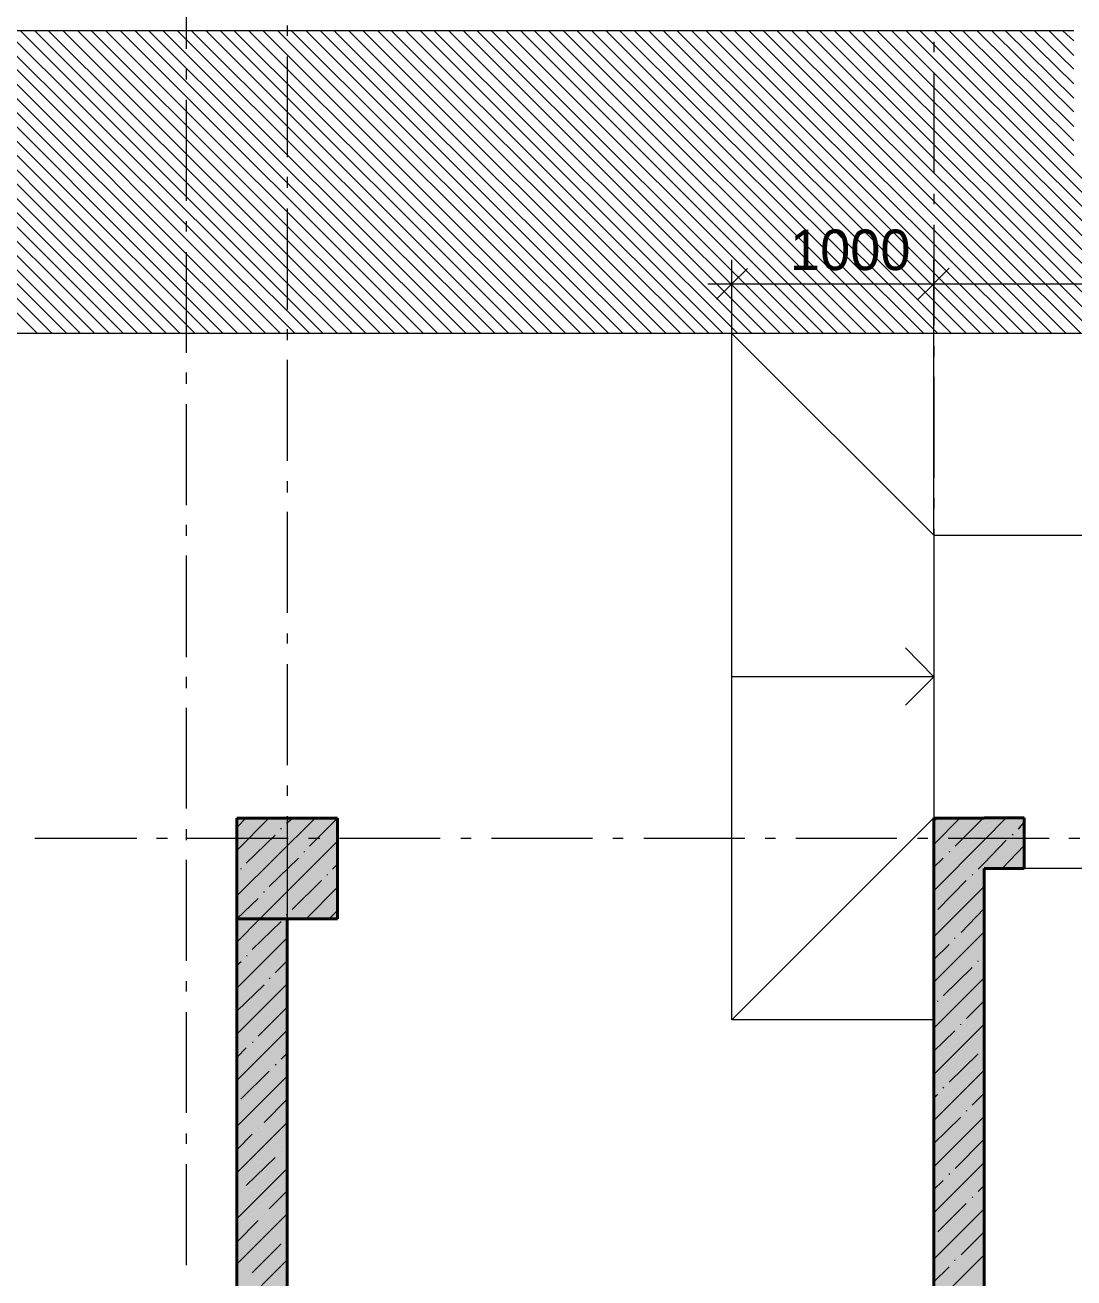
# Model space of a CAD drawing. Header units: millimetres. Extents: x -401725 to 250493, y 305116 to 802890.
# Drawn here: x -375108.241 to -375106.196, y 508978.104 to 508980.546 of the extents above; entities that cross this region are included whole.
import ezdxf

# ---------------------------------------------------------------- set-up
doc = ezdxf.new("R2010")
doc.units = ezdxf.units.MM
doc.layers.add('PDF _Геометрия', color=7, linetype='Continuous', true_color=0x1d1d1d)
doc.layers.add('PDF _Сплошная заливка', color=7, linetype='Continuous', true_color=0xffffff)
doc.layers.add('PDF _Текст', color=7, linetype='Continuous')

msp = doc.modelspace()

# ---------------------------------------------------------------- hatches: boundary and pattern name
at = {"layer": 'PDF _Сплошная заливка', "transparency": 33554559}
h = msp.add_hatch(color=256, dxfattribs=at)
h.paths.add_polyline_path([(-375106.2943, 508978.9026), (-375106.2943, 508979.0005), (-375106.3715, 508979.0005), (-375106.3715, 508978.9026)])
h.paths.add_polyline_path([(-375105.566, 508978.9026), (-375105.566, 508979.0005), (-375105.7227, 508979.0005), (-375105.7227, 508978.9026)])

# ---------------------------------------------------------------- linework, layer by layer
at = {"layer": 'PDF _Геометрия', "color": 7, "lineweight": 9}
for points in [[(-375107.9264, 508980.6971), (-375107.9264, 508980.5004)], [(-375106.1964, 508980.5355), (-375116.2149, 508980.5355)], [(-375107.7297, 508980.5454), (-375107.7297, 508980.5254)], [(-375106.4697, 508980.5138), (-375106.4697, 508980.4938)], [(-375107.7297, 508980.4854), (-375107.7297, 508980.2888)], [(-375107.9264, 508980.4604), (-375107.9264, 508980.4404)], [(-375106.4697, 508980.4538), (-375106.4697, 508980.2571)], [(-375107.9264, 508980.4004), (-375107.9264, 508980.2038)], [(-375107.7297, 508980.2504), (-375107.7297, 508980.2288)], [(-375106.4697, 508980.2171), (-375106.4697, 508980.1971)], [(-375107.7297, 508980.1888), (-375107.7297, 508979.9921)], [(-375107.9264, 508980.1638), (-375107.9264, 508980.1438)], [(-375106.4697, 508980.1571), (-375106.4697, 508979.9604)], [(-375107.9264, 508980.1038), (-375107.9264, 508979.9071)], [(-375106.8631, 508979.9455), (-375106.8631, 508980.0421), (-375106.8631, 508980.0888)], [(-375106.4697, 508979.5521), (-375106.4697, 508980.0421), (-375106.4697, 508980.0888)], [(-375106.9097, 508980.0421), (-375106.4697, 508980.0421)], [(-375106.4697, 508980.0422), (-375105.4648, 508980.0422)], [(-375117.8881, 508979.9455), (-375105.0721, 508979.9455)], [(-375107.7297, 508979.9538), (-375107.7297, 508979.9321)], [(-375106.8632, 508979.9455), (-375105.0715, 508979.9455)], [(-375106.8631, 508978.6071), (-375106.8631, 508979.9455)], [(-375106.8631, 508979.9454), (-375106.4697, 508979.5521)], [(-375106.4697, 508979.9204), (-375106.4697, 508979.9005)], [(-375107.7297, 508979.8938), (-375107.7297, 508979.6971)], [(-375107.9264, 508979.8688), (-375107.9264, 508979.8471)], [(-375106.4697, 508979.8604), (-375106.4697, 508979.6638)], [(-375107.9264, 508979.8071), (-375107.9264, 508979.6105)], [(-375107.7297, 508979.6571), (-375107.7297, 508979.6354)], [(-375106.4697, 508979.6238), (-375106.4697, 508979.6038)], [(-375107.7297, 508979.5971), (-375107.7297, 508979.4004)], [(-375107.9264, 508979.5721), (-375107.9264, 508979.5505)], [(-375106.4697, 508979.5638), (-375106.4697, 508979.3671)], [(-375106.4697, 508979.5521), (-375106.4697, 508979.0005), (-375106.4697, 508978.6071)], [(-375106.4697, 508979.5521), (-375105.4648, 508979.5521)], [(-375107.9264, 508979.5121), (-375107.9264, 508979.3138)], [(-375107.7297, 508979.3604), (-375107.7297, 508979.3404)], [(-375106.5248, 508979.3321), (-375106.4697, 508979.2754), (-375106.8631, 508979.2754)], [(-375106.4697, 508979.3288), (-375106.4697, 508979.3071)], [(-375107.7297, 508979.3005), (-375107.7297, 508979.1038)], [(-375107.9264, 508979.2755), (-375107.9264, 508979.2538)], [(-375106.4697, 508979.2754), (-375106.5248, 508979.2204)], [(-375106.4697, 508979.2671), (-375106.4697, 508979.0704)], [(-375107.9264, 508979.2155), (-375107.9264, 508979.0188)], [(-375107.7297, 508979.0638), (-375107.7297, 508979.0438)], [(-375106.4697, 508979.0321), (-375106.4697, 508979.0104)], [(-375107.7297, 508979.0038), (-375107.7297, 508978.8071)], [(-375106.8631, 508978.6071), (-375106.4697, 508979.0005)], [(-375106.2931, 508979.0005), (-375106.4697, 508979.0005)], [(-375106.2931, 508978.9022), (-375106.2931, 508979.0005)], [(-375108.0231, 508978.9605), (-375108.2214, 508978.9605)], [(-375107.9631, 508978.9604), (-375107.9848, 508978.9604)], [(-375107.9264, 508978.9788), (-375107.9264, 508978.9571)], [(-375107.7281, 508978.9605), (-375107.9247, 508978.9605)], [(-375107.6664, 508978.9605), (-375107.688, 508978.9605)], [(-375107.4314, 508978.9605), (-375107.6281, 508978.9605)], [(-375107.3714, 508978.9604), (-375107.3914, 508978.9604)], [(-375107.1348, 508978.9605), (-375107.3314, 508978.9605)], [(-375107.0747, 508978.9605), (-375107.0948, 508978.9605)], [(-375106.8381, 508978.9605), (-375107.0347, 508978.9605)], [(-375106.7781, 508978.9604), (-375106.7981, 508978.9604)], [(-375106.5414, 508978.9605), (-375106.7381, 508978.9605)], [(-375106.4814, 508978.9605), (-375106.5015, 508978.9605)], [(-375106.4697, 508978.9721), (-375106.4697, 508978.7754)], [(-375106.2448, 508978.9605), (-375106.4415, 508978.9605)], [(-375106.1847, 508978.9604), (-375106.2063, 508978.9604)], [(-375107.9264, 508978.9188), (-375107.9264, 508978.7221)], [(-375105.5648, 508978.9021), (-375106.3716, 508978.9021)], [(-375106.3714, 508978.9021), (-375106.3714, 508977.9255)], [(-375105.7213, 508978.9021), (-375106.293, 508978.9021)], [(-375107.7297, 508978.7671), (-375107.7297, 508978.7471)], [(-375106.4697, 508978.7354), (-375106.4697, 508978.7138)], [(-375107.7297, 508978.7071), (-375107.7297, 508978.5104)], [(-375107.9264, 508978.6821), (-375107.9264, 508978.6621)], [(-375106.4697, 508978.6754), (-375106.4697, 508978.4788)], [(-375107.9264, 508978.6221), (-375107.9264, 508978.4255)], [(-375106.4697, 508978.6071), (-375106.8631, 508978.6071)], [(-375107.7297, 508978.4704), (-375107.7297, 508978.4504)], [(-375106.4697, 508978.4388), (-375106.4697, 508978.4188)], [(-375107.7297, 508978.4104), (-375107.7297, 508978.2138)], [(-375107.9264, 508978.3854), (-375107.9264, 508978.3655)], [(-375106.4697, 508978.3788), (-375106.4697, 508978.1821)], [(-375107.9264, 508978.3254), (-375107.9264, 508978.1288)], [(-375107.7297, 508978.1754), (-375107.7297, 508978.1538)], [(-375106.4697, 508978.1421), (-375106.4697, 508978.1221)], [(-375107.7297, 508978.1138), (-375107.7297, 508977.9171)]]:
    msp.add_lwpolyline(points, dxfattribs=at)
at = {"layer": 'PDF _Геометрия', "color": 9, "lineweight": 9, "true_color": 0xc3c3c3}
for points in [[(-375108.2163, 508979.9454), (-375108.8062, 508980.5354)], [(-375108.188, 508979.9454), (-375108.778, 508980.5354)], [(-375108.1598, 508979.9455), (-375108.7514, 508980.5354)], [(-375108.1331, 508979.9455), (-375108.7232, 508980.5355)], [(-375108.1046, 508979.9454), (-375108.6945, 508980.5354)], [(-375108.0764, 508979.9454), (-375108.668, 508980.5355)], [(-375108.0497, 508979.9455), (-375108.6397, 508980.5354)], [(-375108.0215, 508979.9455), (-375108.6114, 508980.5355)], [(-375107.993, 508979.9454), (-375108.5847, 508980.5354)], [(-375107.9647, 508979.9454), (-375108.5563, 508980.5354)], [(-375107.9381, 508979.9454), (-375108.5281, 508980.5355)], [(-375107.9098, 508979.9455), (-375108.4999, 508980.5355)], [(-375107.8813, 508979.9454), (-375108.473, 508980.5354)], [(-375107.8547, 508979.9454), (-375108.4446, 508980.5354)], [(-375107.8264, 508979.9455), (-375108.4164, 508980.5355)], [(-375107.7982, 508979.9455), (-375108.3898, 508980.5355)], [(-375107.7713, 508979.9454), (-375108.3613, 508980.5354)], [(-375107.743, 508979.9454), (-375108.3329, 508980.5354)], [(-375107.7148, 508979.9455), (-375108.3065, 508980.5354)], [(-375107.6865, 508979.9455), (-375108.2781, 508980.5355)], [(-375107.6596, 508979.9454), (-375108.2496, 508980.5354)], [(-375107.6314, 508979.9454), (-375108.2214, 508980.5354)], [(-375107.6031, 508979.9455), (-375108.1948, 508980.5355)], [(-375107.5765, 508979.9455), (-375108.1665, 508980.5355)], [(-375107.548, 508979.9454), (-375108.1379, 508980.5354)], [(-375107.5197, 508979.9454), (-375108.1113, 508980.5355)], [(-375107.4931, 508979.9455), (-375108.083, 508980.5354)], [(-375107.4648, 508979.9455), (-375108.0549, 508980.5355)], [(-375107.4363, 508979.9454), (-375108.0263, 508980.5354)], [(-375107.4081, 508979.9455), (-375107.9997, 508980.5354)], [(-375107.3814, 508979.9455), (-375107.9715, 508980.5355)], [(-375107.3532, 508979.9455), (-375107.9433, 508980.5355)], [(-375107.3247, 508979.9454), (-375107.9164, 508980.5354)], [(-375107.298, 508979.9454), (-375107.8879, 508980.5354)], [(-375107.2698, 508979.9455), (-375107.8597, 508980.5355)], [(-375107.2415, 508979.9455), (-375107.8331, 508980.5355)], [(-375107.213, 508979.9454), (-375107.8046, 508980.5355)], [(-375107.1864, 508979.9454), (-375107.7763, 508980.5354)], [(-375107.1581, 508979.9455), (-375107.7481, 508980.5354)], [(-375107.1296, 508979.9454), (-375107.7213, 508980.5354)], [(-375107.103, 508979.9454), (-375107.6929, 508980.5354)], [(-375107.0747, 508979.9454), (-375107.6648, 508980.5355)], [(-375107.0465, 508979.9455), (-375107.6381, 508980.5355)], [(-375107.0198, 508979.9455), (-375107.6098, 508980.5355)], [(-375106.9913, 508979.9454), (-375107.5814, 508980.5354)], [(-375106.9631, 508979.9455), (-375107.5531, 508980.5354)], [(-375106.9348, 508979.9455), (-375107.5265, 508980.5355)], [(-375106.9082, 508979.9455), (-375107.4982, 508980.5355)], [(-375106.8797, 508979.9454), (-375107.4697, 508980.5354)], [(-375106.8514, 508979.9454), (-375107.4431, 508980.5354)], [(-375106.8248, 508979.9455), (-375107.4148, 508980.5355)], [(-375106.7963, 508979.9454), (-375107.3863, 508980.5354)], [(-375106.768, 508979.9454), (-375107.3597, 508980.5354)], [(-375106.7414, 508979.9455), (-375107.3314, 508980.5354)], [(-375106.7131, 508979.9455), (-375107.3031, 508980.5354)], [(-375106.6846, 508979.9454), (-375107.2746, 508980.5354)], [(-375106.6564, 508979.9454), (-375107.248, 508980.5355)], [(-375106.6297, 508979.9454), (-375107.2197, 508980.5354)], [(-375106.6015, 508979.9455), (-375107.1915, 508980.5355)], [(-375106.5729, 508979.9454), (-375107.1646, 508980.5354)], [(-375106.5463, 508979.9454), (-375107.1363, 508980.5355)], [(-375106.5181, 508979.9455), (-375107.108, 508980.5355)], [(-375106.4898, 508979.9455), (-375107.0814, 508980.5355)], [(-375106.4613, 508979.9454), (-375107.0529, 508980.5354)], [(-375106.4347, 508979.9454), (-375107.0247, 508980.5354)], [(-375106.4064, 508979.9455), (-375106.9965, 508980.5355)], [(-375106.3782, 508979.9455), (-375106.9699, 508980.5355)], [(-375106.3513, 508979.9454), (-375106.9413, 508980.5354)], [(-375106.323, 508979.9454), (-375106.913, 508980.5354)], [(-375106.2948, 508979.9455), (-375106.8864, 508980.5354)], [(-375106.2681, 508979.9455), (-375106.8581, 508980.5355)], [(-375106.2396, 508979.9454), (-375106.8295, 508980.5354)], [(-375106.2114, 508979.9454), (-375106.8015, 508980.5355)], [(-375106.1831, 508979.9455), (-375106.7749, 508980.5355)], [(-375106.1565, 508979.9455), (-375106.7465, 508980.5355)], [(-375106.128, 508979.9454), (-375106.718, 508980.5354)], [(-375106.0997, 508979.9454), (-375106.6914, 508980.5354)], [(-375106.0731, 508979.9455), (-375106.663, 508980.5355)], [(-375106.0448, 508979.9455), (-375106.6348, 508980.5355)], [(-375106.0163, 508979.9454), (-375106.6079, 508980.5354)], [(-375105.9897, 508979.9454), (-375106.5797, 508980.5355)], [(-375105.9614, 508979.9455), (-375106.5514, 508980.5355)], [(-375105.9332, 508979.9455), (-375106.5231, 508980.5355)], [(-375105.9046, 508979.9454), (-375106.4963, 508980.5354)], [(-375105.878, 508979.9454), (-375106.4681, 508980.5354)], [(-375106.1964, 508980.2921), (-375106.4398, 508980.5355)], [(-375106.1964, 508980.3205), (-375106.4132, 508980.5355)], [(-375106.1964, 508980.3488), (-375106.3848, 508980.5355)], [(-375106.1964, 508980.3771), (-375106.3565, 508980.5355)], [(-375106.1964, 508980.4038), (-375106.3298, 508980.5355)], [(-375106.1964, 508980.4321), (-375106.3015, 508980.5355)], [(-375106.1964, 508980.4605), (-375106.2732, 508980.5355)], [(-375106.1964, 508980.4871), (-375106.2448, 508980.5355)], [(-375106.1964, 508980.5155), (-375106.218, 508980.5355)]]:
    msp.add_lwpolyline(points, dxfattribs=at)
at = {"layer": 'PDF _Геометрия', "color": 7, "lineweight": 18}
for points in [[(-375106.8629, 508980.0421), (-375106.8329, 508980.0721)], [(-375106.4698, 508980.0422), (-375106.4398, 508980.0722)], [(-375106.8631, 508980.0421), (-375106.893, 508980.0121)], [(-375106.4697, 508980.0421), (-375106.4997, 508980.0121)]]:
    msp.add_lwpolyline(points, dxfattribs=at)
at = {"layer": 'PDF _Геометрия', "lineweight": 9}
for points in [[(-375107.8282, 508978.8488), (-375107.6748, 508979.0005)], [(-375107.8282, 508978.9822), (-375107.8098, 508979.0005)], [(-375107.8281, 508978.9371), (-375107.7647, 508979.0005)], [(-375107.7312, 508978.9904), (-375107.7197, 508979.0004)], [(-375107.6865, 508978.9454), (-375107.6314, 508979.0004)], [(-375106.4697, 508978.9488), (-375106.4181, 508979.0005)], [(-375106.4696, 508978.9937), (-375106.4629, 508979.0004)], [(-375106.428, 508978.9454), (-375106.373, 508979.0004)], [(-375106.3715, 508978.9572), (-375106.3282, 508979.0005)], [(-375106.3047, 508978.9788), (-375106.2931, 508978.9921)], [(-375107.8097, 508978.9121), (-375107.7531, 508978.9671)], [(-375107.7414, 508978.9788), (-375107.7414, 508978.9804)], [(-375106.3163, 508978.9671), (-375106.3146, 508978.9687)], [(-375107.783, 508978.8038), (-375107.6314, 508978.9554)], [(-375107.6963, 508978.9337), (-375107.6963, 508978.9354)], [(-375106.4697, 508978.8588), (-375106.3714, 508978.9571)], [(-375106.4396, 508978.9337), (-375106.4379, 508978.9354)], [(-375106.3715, 508978.9122), (-375106.3282, 508978.9572)], [(-375106.3365, 508978.9022), (-375106.2931, 508978.9471)], [(-375107.7647, 508978.8671), (-375107.708, 508978.9221)], [(-375106.4699, 508978.9038), (-375106.4515, 508978.9222)], [(-375106.3831, 508978.9004), (-375106.3714, 508978.9121)], [(-375107.8196, 508978.9004), (-375107.8196, 508978.9021)], [(-375107.6515, 508978.8888), (-375107.6515, 508978.8905)], [(-375107.6414, 508978.9004), (-375107.6314, 508978.9104)], [(-375106.3948, 508978.8888), (-375106.3931, 508978.8905)], [(-375107.7198, 508978.8222), (-375107.6631, 508978.8788)], [(-375107.6931, 508978.8038), (-375107.6314, 508978.8654)], [(-375106.4697, 508978.7688), (-375106.3714, 508978.8671)], [(-375106.4614, 508978.8221), (-375106.4064, 508978.8788)], [(-375107.8281, 508978.8038), (-375107.7865, 508978.8438)], [(-375107.7748, 508978.8555), (-375107.7748, 508978.8572)], [(-375107.648, 508978.8038), (-375107.6314, 508978.8204)], [(-375106.4163, 508978.7771), (-375106.3714, 508978.8238)], [(-375107.828, 508978.8038), (-375107.828, 508978.8038)], [(-375107.828, 508978.7587), (-375107.783, 508978.8037)], [(-375107.798, 508978.7438), (-375107.7414, 508978.7988)], [(-375107.7313, 508978.8104), (-375107.7297, 508978.8121)], [(-375107.8281, 508978.6688), (-375107.7297, 508978.7671)], [(-375106.4697, 508978.6805), (-375106.3714, 508978.7788)], [(-375106.4282, 508978.7655), (-375106.4282, 508978.7671)], [(-375106.4698, 508978.7238), (-375106.4398, 508978.7538)], [(-375107.828, 508978.7137), (-375107.8196, 508978.7204)], [(-375107.8095, 508978.7321), (-375107.8079, 508978.7321)], [(-375107.7531, 508978.6988), (-375107.7297, 508978.7221)], [(-375106.3831, 508978.7205), (-375106.3831, 508978.7221)], [(-375106.3731, 508978.7321), (-375106.3714, 508978.7338)], [(-375106.4514, 508978.6538), (-375106.3947, 508978.7088)], [(-375107.8282, 508978.6238), (-375107.7748, 508978.6755)], [(-375107.8281, 508978.5788), (-375107.7297, 508978.6771)], [(-375107.7647, 508978.6871), (-375107.7631, 508978.6888)], [(-375106.4697, 508978.5904), (-375106.3714, 508978.6888)], [(-375106.4613, 508978.6421), (-375106.4613, 508978.6437)], [(-375106.4064, 508978.6088), (-375106.3714, 508978.6438)], [(-375107.7864, 508978.5754), (-375107.7313, 508978.6304)], [(-375106.4697, 508978.5004), (-375106.3714, 508978.5988)], [(-375106.4165, 508978.5971), (-375106.4165, 508978.5988)], [(-375107.8281, 508978.4888), (-375107.7297, 508978.5871)], [(-375106.4699, 508978.5455), (-375106.4282, 508978.5855)], [(-375107.8282, 508978.5338), (-375107.8098, 508978.5522)], [(-375107.7979, 508978.5637), (-375107.7963, 508978.5637)], [(-375106.3731, 508978.5521), (-375106.3714, 508978.5538)], [(-375107.753, 508978.5188), (-375107.7514, 508978.5205)], [(-375107.7413, 508978.5304), (-375107.7297, 508978.5421)], [(-375106.4398, 508978.4854), (-375106.3831, 508978.5404)], [(-375107.8281, 508978.3988), (-375107.7297, 508978.4971)], [(-375107.8198, 508978.4521), (-375107.7648, 508978.5071)], [(-375106.4697, 508978.4104), (-375106.3714, 508978.5088)], [(-375106.4513, 508978.4737), (-375106.4496, 508978.4754)], [(-375107.7746, 508978.4071), (-375107.7297, 508978.4521)], [(-375106.4697, 508978.4554), (-375106.4613, 508978.4621)], [(-375106.3947, 508978.4404), (-375106.3714, 508978.4638)], [(-375106.4065, 508978.4288), (-375106.4048, 508978.4305)], [(-375107.8281, 508978.3088), (-375107.7297, 508978.4071)], [(-375106.4698, 508978.3655), (-375106.4165, 508978.4172)], [(-375106.4697, 508978.3204), (-375106.3714, 508978.4188)], [(-375107.8282, 508978.3538), (-375107.7982, 508978.3838)], [(-375107.7865, 508978.3955), (-375107.7865, 508978.3955)], [(-375107.7414, 508978.3505), (-375107.7414, 508978.3505)], [(-375107.7313, 508978.3621), (-375107.7297, 508978.3621)], [(-375106.428, 508978.3171), (-375106.373, 508978.3721)], [(-375107.8097, 508978.2838), (-375107.7531, 508978.3388)], [(-375106.4697, 508978.2304), (-375106.3714, 508978.3288)], [(-375107.8281, 508978.2188), (-375107.7297, 508978.3171)], [(-375106.4396, 508978.3054), (-375106.4379, 508978.3071)], [(-375106.4699, 508978.2755), (-375106.4515, 508978.2938)], [(-375106.3831, 508978.2721), (-375106.3714, 508978.2838)], [(-375107.8196, 508978.2721), (-375107.8196, 508978.2721)], [(-375107.7646, 508978.2388), (-375107.7297, 508978.2738)], [(-375106.3948, 508978.2605), (-375106.3931, 508978.2621)], [(-375107.8281, 508978.1304), (-375107.7297, 508978.2288)], [(-375107.7748, 508978.2271), (-375107.7748, 508978.2271)], [(-375106.4697, 508978.1404), (-375106.3714, 508978.2388)], [(-375106.4614, 508978.1938), (-375106.4064, 508978.2488)], [(-375107.8281, 508978.1738), (-375107.7865, 508978.2155)], [(-375107.7313, 508978.1821), (-375107.7297, 508978.1821)], [(-375106.4163, 508978.1488), (-375106.3714, 508978.1938)], [(-375107.798, 508978.1138), (-375107.7414, 508978.1704)], [(-375107.8281, 508978.0404), (-375107.7297, 508978.1388)], [(-375106.4697, 508978.0504), (-375106.3714, 508978.1488)], [(-375106.4282, 508978.1372), (-375106.4282, 508978.1388)], [(-375106.4698, 508978.0955), (-375106.4398, 508978.1255)], [(-375106.3731, 508978.1038), (-375106.3714, 508978.1038)]]:
    msp.add_lwpolyline(points, dxfattribs=at)
at = {"layer": 'PDF _Геометрия', "color": 7, "lineweight": 40}
for points in [[(-375107.6314, 508979.0004), (-375107.8281, 508979.0004)], [(-375107.828, 508979.0004), (-375107.828, 508978.8038)], [(-375107.6314, 508978.8038), (-375107.6314, 508979.0004)], [(-375106.4697, 508979.0005), (-375106.4697, 508976.047)], [(-375106.3714, 508979.0004), (-375106.4697, 508979.0004)], [(-375106.2931, 508979.0005), (-375106.3715, 508979.0005)], [(-375106.2931, 508978.9022), (-375106.2931, 508979.0005)], [(-375106.568, 508976.0471), (-375106.3714, 508976.0471), (-375106.3714, 508978.9021)], [(-375106.3715, 508978.9022), (-375106.2931, 508978.9022)], [(-375107.8281, 508978.8038), (-375107.6314, 508978.8038)], [(-375107.7297, 508978.8038), (-375107.8281, 508978.8038)], [(-375107.828, 508978.8038), (-375107.828, 508976.0469)], [(-375107.7297, 508976.0471), (-375107.7297, 508978.8038)]]:
    msp.add_lwpolyline(points, dxfattribs=at)
at = {"layer": 'PDF _Сплошная заливка', "lineweight": 5, "transparency": 33554559}
for points in [[(-375107.8281, 508979.0004), (-375107.6314, 508979.0004), (-375107.8281, 508978.8038), (-375107.6314, 508978.8038)], [(-375106.4697, 508979.0004), (-375106.3714, 508979.0004), (-375106.4697, 508976.0472), (-375106.3714, 508976.0472)], [(-375107.8281, 508978.8038), (-375107.7297, 508978.8038), (-375107.8281, 508976.0471), (-375107.7297, 508976.0471)]]:
    msp.add_solid(points, dxfattribs=at)

# ---------------------------------------------------------------- texts
at = {"layer": 'PDF _Текст', "insert": (-375106.7497, 508980.1076), "char_height": 0.07891, "attachment_point": 4, "style": ''}
msp.add_mtext('1000', dxfattribs=at)

doc.saveas('drawing.dxf')
